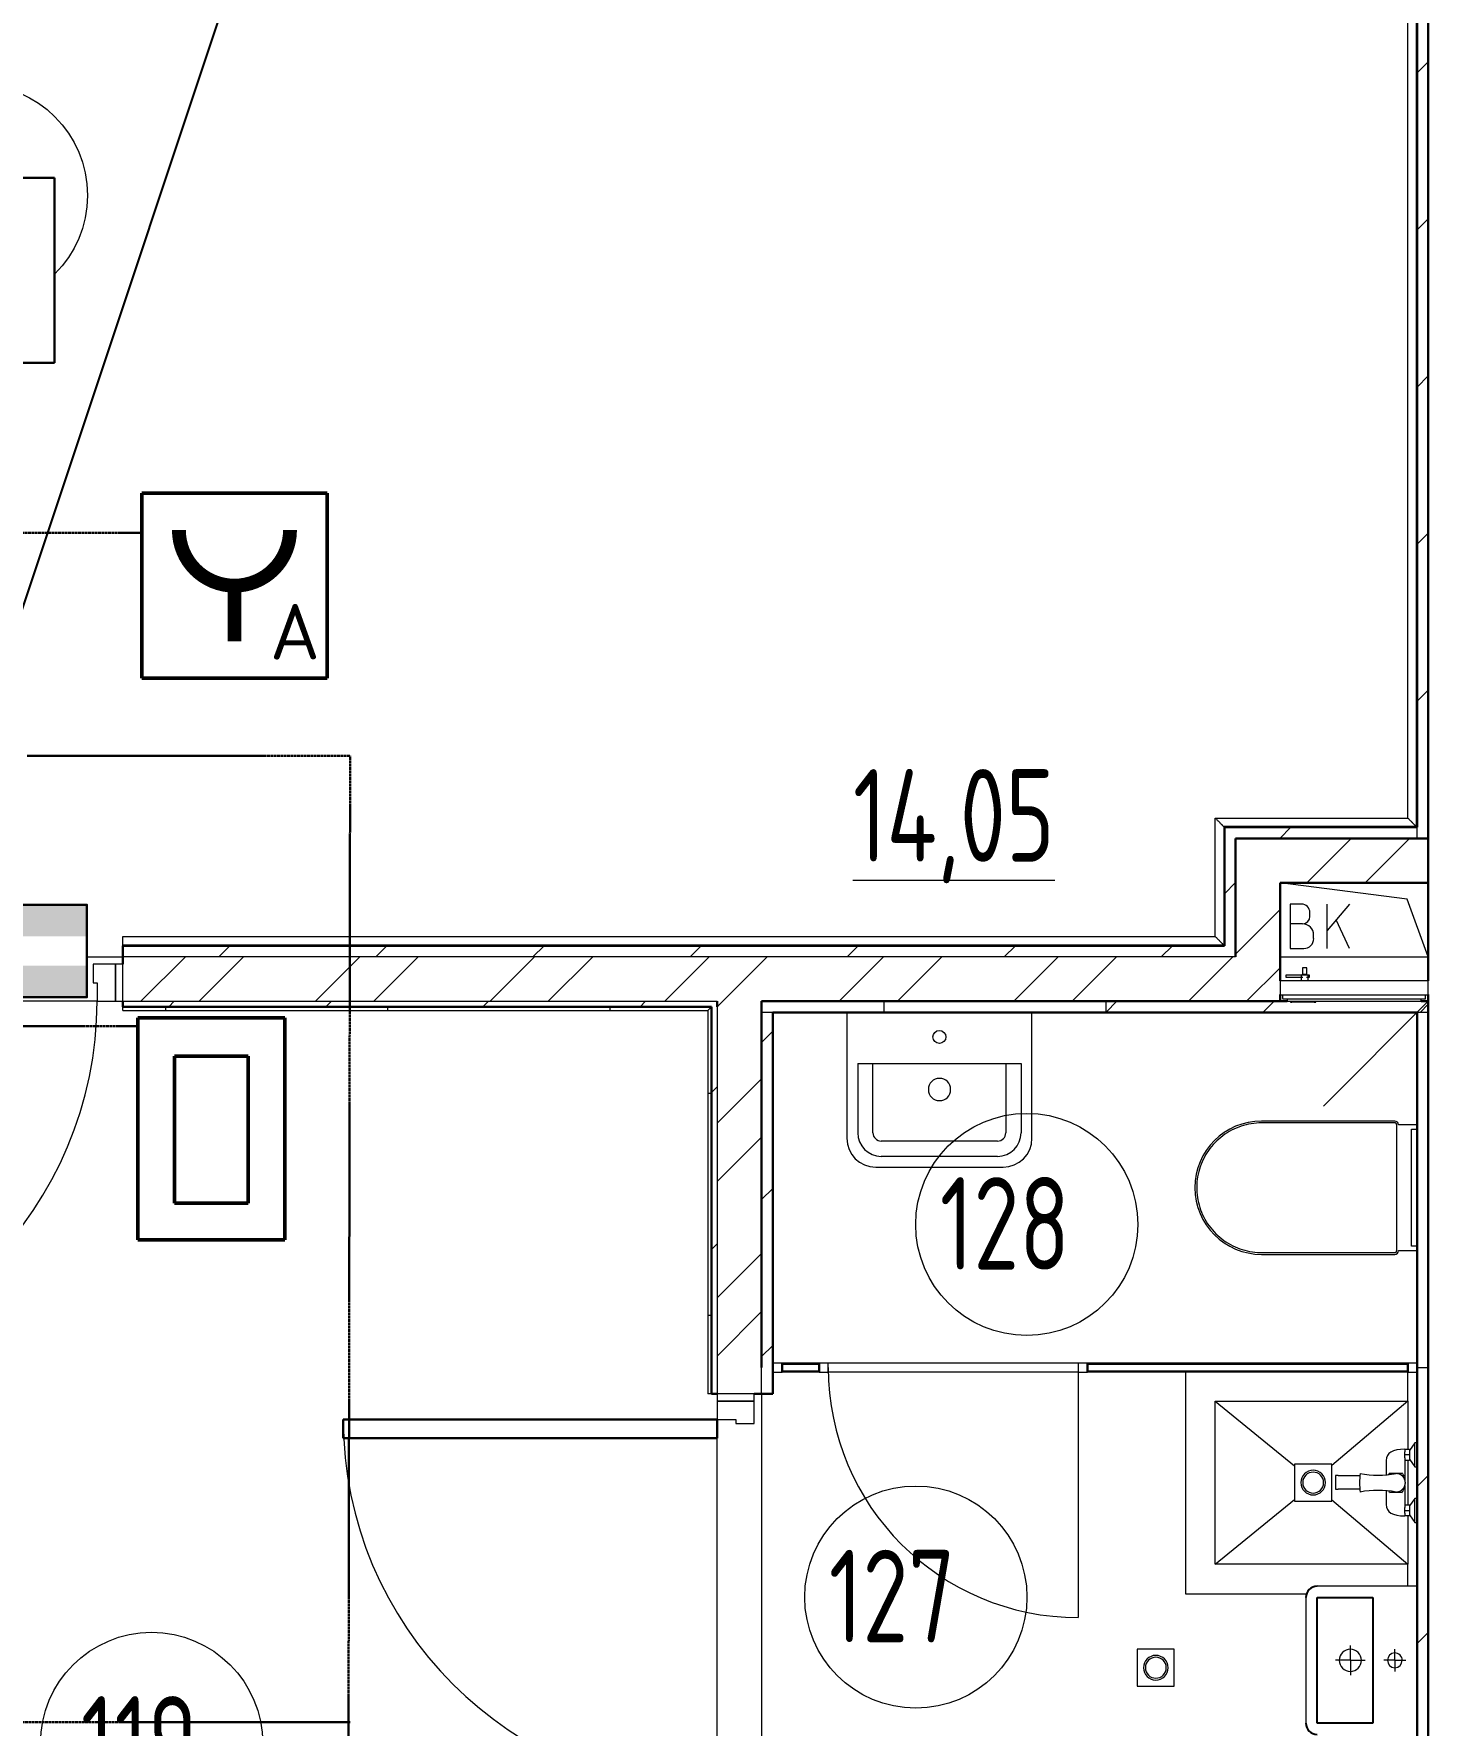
# Model space of a CAD drawing. Header units: millimetres. Extents: x -325553 to 627452, y -28539 to 738858.
# Drawn here: x -7276 to -3510, y 159789 to 164357 of the extents above; entities that cross this region are included whole.
import ezdxf
from ezdxf.enums import TextEntityAlignment as Align

# ---------------------------------------------------------------- set-up
doc = ezdxf.new("R2010")
doc.units = ezdxf.units.MM
doc.set_wipeout_variables(frame=1)
doc.linetypes.add('штриховаяX2', pattern=[1.5, 1, -0.5])
doc.layers.add('000_доп.МДУ', color=7, linetype='Continuous')
doc.layers.add('Узлы', color=7, linetype='Continuous')
for name, color, linetype, lineweight in [('RC-Извещатели_охранные', 5, 'Continuous', 30), ('RC-Линии_связи-Адресные', 5, 'Continuous', 30), ('RC-Прочее_оборудование', 5, 'Continuous', 30), ('Витраж', 7, 'Continuous', 9), ('Двери', 252, 'Continuous', 9), ('Марки помещений', 252, 'Continuous', 20), ('Обобщенные модели', 252, 'Continuous', 18), ('Оборудование', 8, 'Continuous', 18), ('Ограждение', 252, 'Continuous', 9), ('Сантехника', 252, 'Continuous', 9), ('СКУД', 1, 'Continuous', 30), ('Стены внутренние', 7, 'Continuous', 18), ('Стены наружные', 7, 'Continuous', 18), ('Стены разрез', 7, 'Continuous', 30), ('Стены штриховка', 7, 'Continuous', 9)]:
    doc.layers.add(name, color=color, linetype=linetype, lineweight=lineweight)
doc.styles.add('GOST Common_3', font='', dxfattribs={"height": 3.5})
doc.styles.add('ISOCPEUR', font='isocpeur.ttf', dxfattribs={"width": 0.9, "height": 350})
doc.styles.add('RubezhCAD', font='', dxfattribs={"oblique": 10})
doc.styles.get("Standard").update_dxf_attribs({"font": ''})
doc.styles.get('GOST Common_3').set_extended_font_data('GOST 2.304 type A')
doc.styles.get('RubezhCAD').set_extended_font_data('GOST type A')
doc.styles.get('Standard').set_extended_font_data('GOST type B')
pattern_1 = [(0, (-32119.8, 96), (0, 600), []), (90, (-32119.8, 96), (-600, 4e-14), [])]
pattern_2 = [(0, (-32119.82, 96), (190.5, 190.5), [95.25, -285.75]), (90, (-32072.2, 48.37), (-190.5, 190.5), [95.25, -285.75])]

# ---------------------------------------------------------------- blocks, each defined once
blk = doc.blocks.new('1 этаж')
at = {"layer": 'Ограждение', "true_color": 0x636466}
h = blk.add_hatch(dxfattribs=at)
h.set_pattern_fill('FP_34', color=251, style=0, pattern_type=2)
h.set_pattern_definition(pattern_2)
h.paths.add_polyline_path([(-4280.8, -8043.7), (-4280.8, -5373.7), (-4282.8, -5375.7), (-4282.8, -8041.7)])
h = blk.add_hatch(dxfattribs=at)
h.set_pattern_fill('FP_34', color=251, style=0, pattern_type=2)
h.set_pattern_definition(pattern_2)
h.paths.add_polyline_path([(-4800.8, -8363.7), (-4800.8, -8043.7), (-4802.8, -8041.7), (-4802.8, -8361.7)])
h = blk.add_hatch(dxfattribs=at)
h.set_pattern_fill('FP_25', color=251, style=0, pattern_type=2)
h.set_pattern_definition(pattern_1)
h.paths.add_polyline_path([(-6195.8, -8538.7), (-6185.8, -8528.7), (-7775.8, -8528.7), (-7775.8, -8538.7), (-6493.2, -8538.7)])
h = blk.add_hatch(dxfattribs=at)
h.set_pattern_fill('FP_25', color=251, style=0, pattern_type=2)
h.set_pattern_definition(pattern_1)
h.paths.add_polyline_path([(-6185.8, -9573.7), (-6185.8, -8528.7), (-6195.8, -8538.7), (-6195.8, -9573.7)])
at = {"color": 251, "lineweight": 18, "true_color": 0x636466}
for p, q in [((-4307.4, -8238.2), (-4650.8, -8193.7)), ((-4593.3, -8251), (-4623.3, -8251)), ((-4623.3, -8251), (-4623.3, -8371)), ((-4463.3, -8251), (-4523.3, -8322.5)), ((-4523.3, -8371), (-4523.3, -8251)), ((-4250.8, -8393.7), (-4307.4, -8238.2)), ((-4590, -8304.4), (-4623.3, -8304.4)), ((-4570, -8284.4), (-4570, -8274.4)), ((-4463.3, -8371), (-4499.3, -8293.9)), ((-4560, -8344.4), (-4560, -8334.4)), ((-4623.3, -8371), (-4586.6, -8371))]:
    blk.add_line(p, q, dxfattribs=at)
for centre, radius, start, end in [((-4593.3, -8274.4), 23.3, 0, 90), ((-4590, -8284.4), 20, 270, 0), ((-4590, -8334.4), 30, 0, 90), ((-4586.6, -8344.4), 26.7, 270, 0)]:
    blk.add_arc(centre, radius, start, end, dxfattribs=at)
at = {"layer": 'Витраж', "color": 251, "lineweight": 18, "true_color": 0x636466}
for p, q in [((-5995.8, -9490.7), (-6020.8, -9490.7)), ((-6020.8, -9490.7), (-6020.8, -9515.7)), ((-5995.8, -9515.7), (-5995.8, -9490.7)), ((-6020.8, -9515.7), (-5995.8, -9515.7))]:
    blk.add_line(p, q, dxfattribs=at)
at = {"layer": 'Витраж', "color": 251, "true_color": 0x636466}
for p, q in [((-5895.8, -9490.7), (-5995.8, -9490.7)), ((-5195.8, -9490.7), (-5870.8, -9490.7)), ((-4305.8, -9490.7), (-5170.8, -9490.7)), ((-5895.8, -9515.7), (-5995.8, -9515.7)), ((-5195.8, -9515.7), (-5870.8, -9515.7)), ((-4905.8, -9515.7), (-5170.8, -9515.7))]:
    blk.add_line(p, q, dxfattribs=at)
at = {"layer": 'Витраж', "color": 251, "lineweight": 18, "true_color": 0x636466, "extrusion": (0, 0, -1)}
for p, q in [((-5870.8, -9490.7), (-5895.8, -9490.7)), ((-5895.8, -9490.7), (-5895.8, -9515.7)), ((-5870.8, -9515.7), (-5870.8, -9490.7)), ((-5170.8, -9490.7), (-5195.8, -9490.7)), ((-5195.8, -9490.7), (-5195.8, -9515.7)), ((-5170.8, -9515.7), (-5170.8, -9490.7)), ((-4280.8, -9490.7), (-4305.8, -9490.7)), ((-4305.8, -9490.7), (-4305.8, -9515.7)), ((-4280.8, -9515.7), (-4280.8, -9490.7)), ((-5895.8, -9515.7), (-5870.8, -9515.7)), ((-5195.8, -9515.7), (-5170.8, -9515.7)), ((-4305.8, -9515.7), (-4280.8, -9515.7))]:
    blk.add_line(p, q, dxfattribs=at)
at = {"layer": 'Двери', "color": 251, "true_color": 0x636466}
for p, q in [((-7795.8, -8413.7), (-7855.8, -8413.7)), ((-7855.8, -8413.7), (-7855.8, -8463.7)), ((-7795.8, -8513.7), (-7795.8, -8413.7)), ((-7795.8, -8413.7), (-7795.8, -8513.7)), ((-7775.8, -8413.7), (-7795.8, -8413.7)), ((-7775.8, -8513.7), (-7775.8, -8413.7)), ((-7855.8, -8463.7), (-7845.8, -8463.7)), ((-7845.8, -8463.7), (-7845.8, -8513.7)), ((-7845.8, -8513.7), (-7795.8, -8513.7)), ((-7795.8, -8513.7), (-7775.8, -8513.7)), ((-5195.8, -9515.7), (-5195.8, -10178.2)), ((-6070.8, -9573.7), (-6170.8, -9573.7)), ((-6170.8, -9573.7), (-6170.8, -9593.7)), ((-6070.8, -9593.7), (-6070.8, -9573.7)), ((-6070.8, -9593.7), (-6170.8, -9593.7)), ((-6170.8, -9593.7), (-6170.8, -9643.7)), ((-6170.8, -9593.7), (-6070.8, -9593.7)), ((-6070.8, -9653.7), (-6070.8, -9593.7)), ((-6170.8, -9643.7), (-6120.8, -9643.7)), ((-6120.8, -9643.7), (-6120.8, -9653.7)), ((-6120.8, -9653.7), (-6070.8, -9653.7))]:
    blk.add_line(p, q, dxfattribs=at)
at = {"layer": 'Двери', "color": 251, "lineweight": 30, "true_color": 0x636466}
for p, q in [((-6170.8, -9643.7), (-7180.8, -9643.7)), ((-7180.8, -9643.7), (-7180.8, -9693.7)), ((-6170.8, -9693.7), (-6170.8, -9643.7)), ((-7180.8, -9693.7), (-6170.8, -9693.7))]:
    blk.add_line(p, q, dxfattribs=at)
at = {"layer": 'Двери', "color": 251, "true_color": 0x636466}
for centre, radius, start, end in [((-8855.8, -8513.7), 1010, 270, 0), ((-5195.8, -9503.2), 675, 180, 270), ((-6170.8, -9643.7), 1010, 180, 270)]:
    blk.add_arc(centre, radius, start, end, dxfattribs=at)
at = {"layer": 'Марки помещений', "color": 251, "true_color": 0x636466}
for centre in [(-8171.5, -6336.8), (-5334.8, -9116.4), (-5634.4, -10122.9), (-7698.3, -10518.1)]:
    blk.add_circle(centre, 300, dxfattribs=at)
at = {"layer": 'Обобщенные модели', "color": 251, "true_color": 0x636466}
for p, q in [((-5820.8, -8543.7), (-5820.8, -8883.7)), ((-5320.8, -8883.7), (-5320.8, -8543.7)), ((-5791.4, -8681.7), (-5791.4, -8868.9)), ((-5791.4, -8681.7), (-5350.2, -8681.7)), ((-5750.1, -8868.9), (-5750.1, -8681.7)), ((-5391.5, -8681.7), (-5391.5, -8868.9)), ((-5350.2, -8681.7), (-5350.2, -8868.9)), ((-5413.8, -8891.2), (-5727.8, -8891.2)), ((-5413.8, -8932.5), (-5727.8, -8932.5)), ((-5742.8, -8961.7), (-5570.7, -8961.7)), ((-5570.7, -8961.7), (-5398.8, -8961.7)), ((-4305.8, -9513.7), (-4905.8, -9513.7)), ((-4905.8, -9513.7), (-4905.8, -10113.7)), ((-4305.8, -9593.7), (-4305.8, -9515.7)), ((-4825.8, -10033.7), (-4825.8, -9593.7)), ((-4825.8, -9593.7), (-4305.8, -9593.7)), ((-4825.8, -9593.7), (-4611.3, -9768.4)), ((-4305.8, -9593.7), (-4511.3, -9767.6)), ((-4305.8, -9593.7), (-4305.8, -9723.8)), ((-4305.8, -9753.8), (-4305.8, -9873.8)), ((-4825.8, -10033.7), (-4611.3, -9859.1)), ((-4511.3, -9859.9), (-4305.8, -10033.7)), ((-4305.8, -9903.8), (-4305.8, -10033.7)), ((-4305.8, -10033.7), (-4825.8, -10033.7)), ((-4305.8, -10093.7), (-4305.8, -10033.7)), ((-4905.8, -10113.7), (-4578.9, -10113.7))]:
    blk.add_line(p, q, dxfattribs=at)
blk.add_circle((-5570.8, -8610), 17.5, dxfattribs=at)
for centre, radius, start, end in [((-5570.4, -8751.9), 30, 0, 180), ((-5570.4, -8751.9), 30, 180, 0), ((-5742.8, -8883.7), 78, 180, 270), ((-5727.8, -8868.9), 63.6, 180, 270), ((-5727.8, -8868.9), 22.3, 180, 270), ((-5413.8, -8868.9), 63.6, 270, 0), ((-5413.8, -8868.9), 22.3, 270, 0), ((-5398.8, -8883.7), 78, 270, 0)]:
    blk.add_arc(centre, radius, start, end, dxfattribs=at)
at = {"layer": 'Обобщенные модели', "color": 251, "lineweight": 9, "true_color": 0x636466}
for centre, radius, start, end in [((-4250.1, -9814.2), 186, 172.307, 187.693), ((-4385.9, -9517), 276.6, 259.8828, 280.1172), ((-4337.3, -9814.2), 24.9, 270, 90), ((-4385.9, -10111.4), 276.6, 79.8828, 100.1172)]:
    blk.add_arc(centre, radius, start, end, dxfattribs=at)
for points in [[(-4331.4, -9790), (-4333.3, -9789.5), (-4335.3, -9789.3), (-4337.3, -9789.3)], [(-4337.3, -9839.1), (-4335.3, -9839.1), (-4333.3, -9838.8), (-4331.4, -9838.4)]]:
    blk.add_open_spline(points, degree=3, dxfattribs=at)
for points, knots in [([(-4326.1, -9791.9), (-4326.5, -9791.7), (-4327.4, -9791.3), (-4328.5, -9790.9), (-4329.1, -9790.7), (-4329.3, -9790.6)], [0.71428571, 0.71428571, 0.71428571, 0.71428571, 0.75, 0.78571429, 0.80227909, 0.80227909, 0.80227909, 0.80227909]), ([(-4321.5, -9794.9), (-4321.9, -9794.6), (-4322.5, -9794.1), (-4323.2, -9793.6), (-4323.5, -9793.4)], [0.57142857, 0.57142857, 0.57142857, 0.57142857, 0.60714286, 0.63719083, 0.63719083, 0.63719083, 0.63719083]), ([(-4316.4, -9800.6), (-4316.6, -9800.3), (-4316.9, -9799.8), (-4317.4, -9799.2), (-4317.8, -9798.7), (-4318.2, -9798.2), (-4318.6, -9797.7), (-4318.8, -9797.5), (-4318.9, -9797.4)], [0.365798, 0.365798, 0.365798, 0.365798, 0.3928571, 0.4107143, 0.4285714, 0.4464286, 0.4642857, 0.4733784, 0.4733784, 0.4733784, 0.4733784]), ([(-4313.6, -9806.4), (-4313.7, -9806.1), (-4313.9, -9805.5), (-4314.3, -9804.6), (-4314.6, -9803.8), (-4314.8, -9803.4), (-4314.9, -9803.2)], [0.1967317, 0.1967317, 0.1967317, 0.1967317, 0.21428571, 0.25, 0.26785714, 0.28571429, 0.28571429, 0.28571429, 0.28571429]), ([(-4312.4, -9814.2), (-4312.4, -9813.2), (-4312.5, -9811.7), (-4312.7, -9809.8), (-4312.9, -9808.9), (-4313, -9808.4)], [0, 0, 0, 0, 0.0714286, 0.1071429, 0.1428571, 0.1428571, 0.1428571, 0.1428571]), ([(-4313, -9820), (-4312.9, -9819.5), (-4312.7, -9818.6), (-4312.5, -9816.7), (-4312.4, -9815.2), (-4312.4, -9814.2)], [0.8571429, 0.8571429, 0.8571429, 0.8571429, 0.8928571, 0.9285714, 1, 1, 1, 1]), ([(-4329.3, -9837.8), (-4329.1, -9837.7), (-4328.5, -9837.5), (-4327.4, -9837.1), (-4326.5, -9836.7), (-4326.1, -9836.5)], [0.19772091, 0.19772091, 0.19772091, 0.19772091, 0.21428571, 0.25, 0.28571429, 0.28571429, 0.28571429, 0.28571429]), ([(-4323.5, -9835), (-4323.2, -9834.8), (-4322.5, -9834.3), (-4321.9, -9833.8), (-4321.5, -9833.5)], [0.36280917, 0.36280917, 0.36280917, 0.36280917, 0.39285714, 0.42857143, 0.42857143, 0.42857143, 0.42857143]), ([(-4318.9, -9831), (-4318.8, -9830.9), (-4318.4, -9830.5), (-4317.9, -9829.9), (-4317.4, -9829.2), (-4316.9, -9828.6), (-4316.6, -9828.1), (-4316.4, -9827.8)], [0.5266216, 0.5266216, 0.5266216, 0.5266216, 0.5357143, 0.5714286, 0.5892857, 0.6071429, 0.634202, 0.634202, 0.634202, 0.634202]), ([(-4314.9, -9825.2), (-4314.8, -9825), (-4314.6, -9824.6), (-4314.3, -9823.7), (-4313.9, -9822.9), (-4313.7, -9822.2), (-4313.6, -9822)], [0.71428571, 0.71428571, 0.71428571, 0.71428571, 0.73214286, 0.75, 0.78571429, 0.8032683, 0.8032683, 0.8032683, 0.8032683])]:
    blk.add_open_spline(points, degree=3, knots=knots, dxfattribs=at)
at = {"layer": 'Оборудование', "color": 251, "true_color": 0x636466}
for p, q in [((-4635, -8443.4), (-4635, -8448.4)), ((-4589.1, -8443.4), (-4635, -8443.4)), ((-4635, -8448.4), (-4589.1, -8448.4)), ((-4594, -8442.8), (-4594, -8458.7)), ((-4574.7, -8442.8), (-4594, -8442.8)), ((-4590.4, -8440.9), (-4592.4, -8442.8)), ((-4590.4, -8423.4), (-4590.4, -8440.9)), ((-4578.2, -8423.4), (-4590.4, -8423.4)), ((-4578.2, -8440.9), (-4590.4, -8440.9)), ((-4571.2, -8443.4), (-4579.5, -8443.4)), ((-4579.5, -8448.4), (-4571.2, -8448.4)), ((-4578.2, -8440.9), (-4578.2, -8423.4)), ((-4576.2, -8442.8), (-4578.2, -8440.9)), ((-4574.7, -8458.7), (-4574.7, -8442.8)), ((-4571.2, -8448.4), (-4571.2, -8443.4)), ((-4650.8, -8458.7), (-4650.8, -8495.1)), ((-4250.8, -8458.7), (-4650.8, -8458.7)), ((-4649.9, -8496), (-4251.7, -8496)), ((-4643.8, -8496), (-4643.8, -8505.8)), ((-4257.8, -8505.8), (-4257.8, -8496)), ((-4250.8, -8495.1), (-4250.8, -8458.7)), ((-4642.8, -8506.7), (-4258.8, -8506.7)), ((-4631.8, -8508.3), (-4631.8, -8513.7)), ((-4631.8, -8513.7), (-4269.8, -8513.7)), ((-4622.8, -8513.7), (-4622.8, -8515.7)), ((-4622.8, -8515.7), (-4618.8, -8515.7)), ((-4558.3, -8515.7), (-4618.8, -8515.7)), ((-4558.3, -8515.7), (-4554.3, -8515.7)), ((-4554.3, -8515.7), (-4554.3, -8513.7)), ((-4250.8, -8513.7), (-4533.6, -8796.6)), ((-4269.8, -8513.7), (-4269.8, -8508.3))]:
    blk.add_line(p, q, dxfattribs=at)
for points, knots in [([(-4650.8, -8495.1), (-4650.8, -8495.2), (-4650.8, -8495.4), (-4650.7, -8495.6), (-4650.6, -8495.7), (-4650.4, -8495.8), (-4650.3, -8495.9), (-4650.1, -8496), (-4650, -8496), (-4649.9, -8496)], [0, 0, 0, 0, 0.166667, 0.333333, 0.458333, 0.583333, 0.708333, 0.833333, 1, 1, 1, 1]), ([(-4251.7, -8496), (-4251.6, -8496), (-4251.5, -8496), (-4251.3, -8496), (-4251.2, -8495.9), (-4251, -8495.7), (-4250.9, -8495.6), (-4250.8, -8495.4), (-4250.8, -8495.2), (-4250.8, -8495.1)], [-1, -1, -1, -1, -0.833333, -0.75, -0.583333, -0.458333, -0.333333, -0.166667, 0, 0, 0, 0]), ([(-4643.8, -8505.8), (-4643.8, -8505.9), (-4643.8, -8506), (-4643.7, -8506.2), (-4643.6, -8506.4), (-4643.4, -8506.5), (-4643.3, -8506.6), (-4643.2, -8506.7), (-4643.1, -8506.7), (-4642.9, -8506.7), (-4642.8, -8506.7)], [0, 0, 0, 0, 0.166667, 0.333333, 0.458333, 0.583333, 0.666667, 0.75, 0.833333, 1, 1, 1, 1]), ([(-4633.3, -8506.7), (-4633.2, -8506.7), (-4633, -8506.8), (-4632.7, -8506.8), (-4632.6, -8506.9), (-4632.4, -8507), (-4632.2, -8507.2), (-4632.1, -8507.3), (-4632, -8507.5), (-4631.9, -8507.7), (-4631.8, -8507.9), (-4631.8, -8508.1), (-4631.8, -8508.3)], [0, 0, 0, 0, 0.166667, 0.25, 0.333333, 0.416667, 0.5, 0.583333, 0.666667, 0.75, 0.833333, 1, 1, 1, 1]), ([(-4269.8, -8508.3), (-4269.8, -8508.1), (-4269.8, -8507.9), (-4269.7, -8507.7), (-4269.6, -8507.5), (-4269.5, -8507.3), (-4269.4, -8507.2), (-4269.2, -8507), (-4269, -8506.9), (-4268.9, -8506.8), (-4268.6, -8506.8), (-4268.4, -8506.7), (-4268.3, -8506.7)], [-1, -1, -1, -1, -0.833333, -0.75, -0.666667, -0.583333, -0.5, -0.416667, -0.333333, -0.25, -0.166667, 0, 0, 0, 0]), ([(-4258.8, -8506.7), (-4258.7, -8506.7), (-4258.5, -8506.7), (-4258.4, -8506.7), (-4258.3, -8506.6), (-4258.2, -8506.5), (-4258, -8506.4), (-4257.9, -8506.2), (-4257.8, -8506), (-4257.8, -8505.9), (-4257.8, -8505.8)], [-1, -1, -1, -1, -0.833333, -0.75, -0.666667, -0.583333, -0.458333, -0.333333, -0.166667, 0, 0, 0, 0])]:
    blk.add_open_spline(points, degree=3, knots=knots, dxfattribs=at)
at = {"layer": 'Ограждение', "color": 251, "true_color": 0x636466}
for p, q in [((-4282.8, -5375.7), (-4282.8, -8041.7)), ((-4305.8, -8018.7), (-4305.8, -5398.7)), ((-4825.8, -8018.7), (-4305.8, -8018.7)), ((-4825.8, -8338.7), (-4825.8, -8018.7)), ((-4282.8, -8041.7), (-4802.8, -8041.7)), ((-4802.8, -8041.7), (-4802.8, -8361.7)), ((-7775.8, -8361.7), (-7775.8, -8338.7)), ((-7775.8, -8338.7), (-4825.8, -8338.7)), ((-7775.8, -8363.7), (-7775.8, -8361.7)), ((-4802.8, -8361.7), (-7775.8, -8361.7)), ((-7775.8, -8538.7), (-7775.8, -8528.7)), ((-7775.8, -8538.7), (-6195.8, -8538.7)), ((-6195.8, -8538.7), (-6185.8, -8528.7)), ((-6195.8, -8538.7), (-6195.8, -9573.7)), ((-6185.8, -9573.7), (-6195.8, -9573.7))]:
    blk.add_line(p, q, dxfattribs=at)
for points in [[(-4825.8, -8018.7), (-4823.7, -8020.7), (-4820.8, -8023.7), (-4817, -8027.6), (-4814.7, -8029.8), (-4813, -8031.5), (-4811.4, -8033.2), (-4809.9, -8034.7), (-4808.5, -8036), (-4807.2, -8037.3), (-4805.8, -8038.7), (-4804.5, -8040), (-4803.2, -8041.3), (-4802.8, -8041.7), (-4802.8, -8041.7)], [(-4305.8, -8018.7), (-4303.8, -8020.8), (-4300.8, -8023.7), (-4297, -8027.6), (-4294.7, -8029.8), (-4293, -8031.5), (-4291.4, -8033.2), (-4289.9, -8034.7), (-4288.5, -8036), (-4287.2, -8037.3), (-4285.8, -8038.7), (-4284.5, -8040), (-4283.2, -8041.3), (-4282.8, -8041.7), (-4282.8, -8041.7)], [(-4825.8, -8338.7), (-4823.8, -8340.8), (-4820.8, -8343.7), (-4817, -8347.6), (-4814.7, -8349.8), (-4813, -8351.5), (-4811.4, -8353.2), (-4809.9, -8354.7), (-4808.5, -8356), (-4807.2, -8357.3), (-4805.8, -8358.7), (-4804.5, -8360), (-4803.2, -8361.3), (-4802.8, -8361.7), (-4802.8, -8361.7)]]:
    blk.add_open_spline(points, degree=3, knots=[0, 0, 0, 0, 0.166667, 0.25, 0.333333, 0.375, 0.416667, 0.5, 0.541667, 0.583333, 0.666667, 0.75, 0.833333, 1, 1, 1, 1], dxfattribs=at)
at = {"layer": 'Сантехника', "color": 251, "true_color": 0x636466}
for p, q in [((-4340.8, -8837.2), (-4700.8, -8837.2)), ((-4340.8, -8842.2), (-4700.8, -8842.2)), ((-4335.8, -9187.2), (-4335.8, -8847.2)), ((-4280.8, -8847.2), (-4330.8, -8847.2)), ((-4295.8, -9175.4), (-4295.8, -8859)), ((-4295.8, -8859), (-4280.8, -8859)), ((-4280.8, -9175.4), (-4295.8, -9175.4)), ((-4700.8, -9192.2), (-4340.8, -9192.2)), ((-4700.8, -9197.2), (-4340.8, -9197.2)), ((-4330.8, -9187.2), (-4280.8, -9187.2)), ((-4313.8, -9723.5), (-4313.8, -9730.9)), ((-4313.8, -9723.8), (-4300.8, -9723.8)), ((-4287.2, -9706.2), (-4300.8, -9726.7)), ((-4300.8, -9723.8), (-4300.8, -9738.8)), ((-4280.8, -9706.2), (-4287.2, -9706.2)), ((-4287.2, -9771.2), (-4287.2, -9706.2)), ((-4511.3, -9763.7), (-4611.3, -9763.7)), ((-4611.3, -9763.7), (-4611.3, -9863.7)), ((-4511.3, -9863.7), (-4511.3, -9763.7)), ((-4364, -9754.3), (-4364, -9791.7)), ((-4313.8, -9738.8), (-4313.8, -9730.9)), ((-4313.8, -9746.6), (-4313.8, -9738.8)), ((-4300.8, -9738.8), (-4313.8, -9738.8)), ((-4313.8, -9746.6), (-4313.8, -9794.5)), ((-4300.8, -9753.8), (-4313.8, -9753.8)), ((-4300.8, -9738.8), (-4300.8, -9753.8)), ((-4300.8, -9750.7), (-4287.2, -9771.2)), ((-4287.2, -9771.2), (-4280.8, -9771.2)), ((-4500.8, -9794.5), (-4500.8, -9831.7)), ((-4493.6, -9794.5), (-4500.8, -9794.5)), ((-4493.6, -9794.5), (-4434.8, -9794.5)), ((-4355.5, -9787.8), (-4321.4, -9787.8)), ((-4355.5, -9787.8), (-4341.7, -9789.7)), ((-4321.4, -9787.8), (-4334.1, -9789.7)), ((-4319.1, -9794.5), (-4313.8, -9794.5)), ((-4313.8, -9794.5), (-4313.8, -9806.3)), ((-4611.3, -9863.7), (-4511.3, -9863.7)), ((-4500.8, -9831.7), (-4493.6, -9831.7)), ((-4434.9, -9831.7), (-4493.6, -9831.7)), ((-4364, -9836.7), (-4364, -9872.8)), ((-4355.5, -9840.3), (-4344.7, -9838.4)), ((-4321.4, -9840.3), (-4355.5, -9840.3)), ((-4331.7, -9838.3), (-4321.4, -9840.3)), ((-4313.8, -9831.7), (-4318.1, -9831.7)), ((-4313.8, -9822.1), (-4313.8, -9831.7)), ((-4313.8, -9831.7), (-4313.8, -9880.9)), ((-4287.1, -9856.2), (-4300.8, -9876.7)), ((-4280.8, -9856.2), (-4287.1, -9856.2)), ((-4287.1, -9921.3), (-4287.1, -9856.2)), ((-4313.8, -9873.8), (-4300.8, -9873.8)), ((-4313.8, -9888.8), (-4313.8, -9880.9)), ((-4313.8, -9896.6), (-4313.8, -9888.8)), ((-4313.8, -9888.8), (-4300.8, -9888.8)), ((-4313.8, -9896.6), (-4313.8, -9903.6)), ((-4300.8, -9903.8), (-4313.8, -9903.8)), ((-4300.8, -9873.8), (-4300.8, -9888.8)), ((-4300.8, -9888.8), (-4300.8, -9903.8)), ((-4300.8, -9900.7), (-4287.1, -9921.3)), ((-4287.1, -9921.3), (-4280.8, -9921.3)), ((-4936.3, -10263.7), (-5036.3, -10263.7)), ((-5036.3, -10263.7), (-5036.3, -10363.7)), ((-4936.3, -10363.7), (-4936.3, -10263.7)), ((-5036.3, -10363.7), (-4936.3, -10363.7))]:
    blk.add_line(p, q, dxfattribs=at)
at = {"layer": 'Сантехника', "color": 251, "true_color": 0x636466, "flags": 128}
for points in [[(-4700.8, -8842.2), (-4707.8, -8842.4), (-4714.8, -8842.8), (-4721.8, -8843.5), (-4728.7, -8844.5), (-4735.6, -8845.7), (-4742.4, -8847.3), (-4749.2, -8849.1), (-4755.9, -8851.1), (-4762.4, -8853.5), (-4768.9, -8856), (-4775.3, -8858.9), (-4781.6, -8862), (-4787.8, -8865.4), (-4793.8, -8869), (-4799.6, -8872.8), (-4805.3, -8876.9), (-4810.8, -8881.2), (-4816.2, -8885.7), (-4821.4, -8890.4), (-4826.3, -8895.3), (-4831.1, -8900.4), (-4835.7, -8905.7), (-4840, -8911.2), (-4844.2, -8916.9), (-4848.1, -8922.7), (-4851.7, -8928.6), (-4855.1, -8934.8), (-4858.3, -8941), (-4861.2, -8947.4), (-4863.9, -8953.8), (-4866.3, -8960.4), (-4868.5, -8967.1), (-4870.3, -8973.8), (-4871.9, -8980.6), (-4873.3, -8987.5), (-4874.3, -8994.4), (-4875.1, -9001.4), (-4875.6, -9008.3), (-4875.8, -9015.3), (-4875.7, -9022.3), (-4875.4, -9029.3), (-4874.8, -9036.3), (-4873.9, -9043.2), (-4872.7, -9050.1), (-4871.2, -9057), (-4869.5, -9063.8), (-4867.5, -9070.5), (-4865.2, -9077.1), (-4862.7, -9083.6), (-4859.9, -9090.1), (-4856.9, -9096.4), (-4853.6, -9102.5), (-4850.1, -9108.6), (-4846.3, -9114.5), (-4842.3, -9120.2), (-4838.1, -9125.8), (-4833.6, -9131.2), (-4828.9, -9136.4), (-4824.1, -9141.4), (-4819, -9146.3), (-4813.8, -9150.9), (-4808.3, -9155.3), (-4802.7, -9159.5), (-4796.9, -9163.5), (-4791, -9167.2), (-4784.9, -9170.7), (-4778.7, -9173.9), (-4772.4, -9176.9), (-4766, -9179.6), (-4759.4, -9182.1), (-4752.8, -9184.3), (-4746.1, -9186.3), (-4739.3, -9188), (-4732.4, -9189.4), (-4725.5, -9190.5), (-4718.5, -9191.3), (-4711.6, -9191.9), (-4704.6, -9192.2), (-4700.8, -9192.2)], [(-4335.8, -8847.2), (-4335.8, -8847), (-4335.8, -8846.8), (-4335.8, -8846.6), (-4335.9, -8846.4), (-4335.9, -8846.2), (-4335.9, -8846), (-4336, -8845.9), (-4336.1, -8845.7), (-4336.1, -8845.5), (-4336.2, -8845.3), (-4336.3, -8845.1), (-4336.4, -8844.9), (-4336.5, -8844.8), (-4336.6, -8844.6), (-4336.7, -8844.4), (-4336.8, -8844.2), (-4336.9, -8844.1), (-4337, -8843.9), (-4337.2, -8843.8), (-4337.3, -8843.6), (-4337.5, -8843.5), (-4337.6, -8843.4), (-4337.8, -8843.3), (-4337.9, -8843.1), (-4338.1, -8843), (-4338.3, -8842.9), (-4338.4, -8842.8), (-4338.6, -8842.7), (-4338.8, -8842.7), (-4339, -8842.6), (-4339.2, -8842.5), (-4339.4, -8842.4), (-4339.6, -8842.4), (-4339.8, -8842.3), (-4340, -8842.3), (-4340.1, -8842.3), (-4340.3, -8842.3), (-4340.5, -8842.2), (-4340.7, -8842.2), (-4340.8, -8842.2)], [(-4340.8, -9192.2), (-4340.6, -9192.2), (-4340.4, -9192.2), (-4340.2, -9192.2), (-4340, -9192.2), (-4339.8, -9192.1), (-4339.6, -9192.1), (-4339.4, -9192), (-4339.2, -9192), (-4339, -9191.9), (-4338.9, -9191.8), (-4338.7, -9191.8), (-4338.5, -9191.7), (-4338.3, -9191.6), (-4338.1, -9191.5), (-4338, -9191.4), (-4337.8, -9191.2), (-4337.7, -9191.1), (-4337.5, -9191), (-4337.4, -9190.9), (-4337.2, -9190.7), (-4337.1, -9190.6), (-4336.9, -9190.4), (-4336.8, -9190.3), (-4336.7, -9190.1), (-4336.6, -9189.9), (-4336.5, -9189.8), (-4336.4, -9189.6), (-4336.3, -9189.4), (-4336.2, -9189.2), (-4336.1, -9189), (-4336.1, -9188.9), (-4336, -9188.7), (-4336, -9188.5), (-4335.9, -9188.3), (-4335.9, -9188.1), (-4335.8, -9187.9), (-4335.8, -9187.7), (-4335.8, -9187.5), (-4335.8, -9187.3), (-4335.8, -9187.2)]]:
    blk.add_lwpolyline(points, dxfattribs=at)
at = {"layer": 'Сантехника', "color": 251, "true_color": 0x636466}
for centre, radius, start, end in [((-4700.8, -9017.2), 180, 90, 270), ((-4700.8, -9017.2), 175, 90, 90.9078), ((-4700.8, -9017.2), 175, 90, 90.9078), ((-4340.8, -8847.2), 10, 0, 90), ((-4340.8, -8847.2), 5, 60, 90), ((-4340.8, -8847.2), 5, 60, 90), ((-4340.8, -8847.2), 5, 60, 75), ((-4340.8, -8847.2), 5, 0, 30), ((-4340.8, -8847.2), 5, 0, 30), ((-4340.8, -8847.2), 5, 0, 30), ((-4700.8, -9017.2), 175, 269.0922, 270), ((-4700.8, -9017.2), 175, 269.0922, 270), ((-4340.8, -9187.2), 10, 270, 0), ((-4340.8, -9187.2), 5, 270, 300), ((-4340.8, -9187.2), 5, 270, 300), ((-4340.8, -9187.2), 5, 285, 300), ((-4340.8, -9187.2), 5, 330, 0), ((-4340.8, -9187.2), 5, 330, 0), ((-4340.8, -9187.2), 5, 330, 0), ((-4561.3, -9813.7), 33.3, 0, 180), ((-4561.3, -9813.7), 33.3, 180, 0), ((-4561.3, -9813.7), 28.3, 0, 180), ((-4561.3, -9813.7), 28.3, 180, 0), ((-4986.3, -10313.7), 33.3, 0, 180), ((-4986.3, -10313.7), 33.3, 180, 0), ((-4986.3, -10313.7), 28.3, 0, 180), ((-4986.3, -10313.7), 28.3, 180, 0)]:
    blk.add_arc(centre, radius, start, end, dxfattribs=at)
for points in [[(-4313.8, -9723.5), (-4347.3, -9723.5), (-4364, -9733.8), (-4364, -9754.3)], [(-4357.4, -9791.1), (-4356.8, -9790), (-4356.1, -9788.9), (-4355.5, -9787.8)], [(-4321.4, -9787.8), (-4320.7, -9788.9), (-4319.5, -9791.1), (-4318.4, -9793.4), (-4317.9, -9794.5)], [(-4319.1, -9794.5), (-4317.9, -9796.7), (-4316.9, -9798.9), (-4316.1, -9801.2)], [(-4355.5, -9840.3), (-4356, -9839.3), (-4356.6, -9838.4), (-4357.1, -9837.4)], [(-4317.1, -9831.7), (-4317.7, -9833.2), (-4319, -9836.2), (-4320.6, -9839), (-4321.4, -9840.3)], [(-4316.5, -9828), (-4317, -9829.2), (-4317.5, -9830.5), (-4318.1, -9831.7)], [(-4364, -9872.8), (-4364, -9893.3), (-4347.3, -9903.6), (-4313.8, -9903.6)]]:
    blk.add_open_spline(points, degree=3, dxfattribs=at)
at = {"layer": 'Стены внутренние', "color": 251, "lineweight": 30, "true_color": 0x636466}
for p, q in [((-4250.8, -8193.7), (-4250.8, -8458.7)), ((-4250.8, -8495.4), (-4250.8, -8513.7))]:
    blk.add_line(p, q, dxfattribs=at)
at = {"layer": 'Стены наружные', "color": 251, "lineweight": 30, "true_color": 0x636466}
for p, q in [((-4250.8, -8193.7), (-4250.8, -5343.7)), ((-4280.8, -5373.7), (-4280.8, -8043.7)), ((-4800.8, -8043.7), (-4800.8, -8363.7)), ((-4280.8, -8043.7), (-4800.8, -8043.7)), ((-4770.8, -8073.7), (-4770.8, -8393.7)), ((-4250.8, -8073.7), (-4770.8, -8073.7)), ((-4650.8, -8458.7), (-4650.8, -8193.7)), ((-4650.8, -8193.7), (-4250.8, -8193.7)), ((-4800.8, -8363.7), (-7775.8, -8363.7)), ((-7775.8, -8363.7), (-7775.8, -8413.7)), ((-4650.8, -8513.7), (-4650.8, -8495.4)), ((-7775.8, -8513.7), (-7775.8, -8528.7)), ((-7775.8, -8528.7), (-6185.8, -8528.7)), ((-6185.8, -8528.7), (-6185.8, -9573.7)), ((-6170.8, -8513.7), (-6170.8, -8528.7)), ((-6050.8, -9503.2), (-6050.8, -8513.7)), ((-4631.8, -8513.7), (-6050.8, -8513.7)), ((-4250.8, -8513.7), (-4269.8, -8513.7)), ((-4250.8, -11738.7), (-4250.8, -8513.7)), ((-6020.8, -8543.7), (-4280.8, -8543.7)), ((-6020.8, -9573.7), (-6020.8, -8543.7)), ((-4280.8, -8543.7), (-4280.8, -11588.7)), ((-6185.8, -9573.7), (-6170.8, -9573.7)), ((-6070.8, -9573.7), (-6020.8, -9573.7))]:
    blk.add_line(p, q, dxfattribs=at)
at = {"layer": 'Стены наружные', "color": 251, "linetype": 'Continuous', "lineweight": 9, "true_color": 0x636466}
for p, q in [((-4280.8, -6006.1), (-4250.8, -5976.1)), ((-4280.8, -6430.4), (-4250.8, -6400.4)), ((-4280.8, -6854.6), (-4250.8, -6824.6)), ((-4280.8, -7278.9), (-4250.8, -7248.9)), ((-4280.8, -7703.2), (-4250.8, -7673.2)), ((-4651.4, -8073.7), (-4621.4, -8043.7)), ((-4578.3, -8193.7), (-4458.3, -8073.7)), ((-4421.2, -8193.7), (-4301.2, -8073.7)), ((-4800.8, -8223.2), (-4770.8, -8193.2)), ((-4770.8, -8386.2), (-4650.8, -8266.2)), ((-7727.1, -8513.7), (-7607.1, -8393.7)), ((-7570, -8513.7), (-7450, -8393.7)), ((-7517, -8393.7), (-7487, -8363.7)), ((-7255.7, -8513.7), (-7135.7, -8393.7)), ((-7098.5, -8513.7), (-6978.5, -8393.7)), ((-7092.7, -8393.7), (-7062.7, -8363.7)), ((-6784.2, -8513.7), (-6664.2, -8393.7)), ((-6668.4, -8393.7), (-6638.4, -8363.7)), ((-6627, -8513.7), (-6507, -8393.7)), ((-6312.7, -8513.7), (-6192.7, -8393.7)), ((-6244.2, -8393.7), (-6214.2, -8363.7)), ((-6155.6, -8513.7), (-6035.6, -8393.7)), ((-5841.3, -8513.7), (-5721.3, -8393.7)), ((-5819.9, -8393.7), (-5789.9, -8363.7)), ((-5684.1, -8513.7), (-5564.1, -8393.7)), ((-5395.6, -8393.7), (-5365.6, -8363.7)), ((-5369.8, -8513.7), (-5249.8, -8393.7)), ((-5212.6, -8513.7), (-5092.6, -8393.7)), ((-4971.4, -8393.7), (-4941.4, -8363.7)), ((-4898.3, -8513.7), (-4778.3, -8393.7)), ((-4741.2, -8513.7), (-4650.8, -8423.4)), ((-7652, -8528.7), (-7637, -8513.7)), ((-7227.7, -8528.7), (-7212.7, -8513.7)), ((-6803.4, -8528.7), (-6788.4, -8513.7)), ((-6379.2, -8528.7), (-6364.2, -8513.7)), ((-6170.8, -8529), (-6155.6, -8513.7)), ((-5719.8, -8543.7), (-5719.8, -8513.7)), ((-5120.8, -8543.2), (-5091.4, -8513.7)), ((-4697.1, -8543.7), (-4667.1, -8513.7)), ((-4272.8, -8543.7), (-4250.8, -8521.7)), ((-6050.8, -8624.6), (-6020.8, -8594.6)), ((-6170.8, -8843.3), (-6050.8, -8723.3)), ((-6185.8, -8759.6), (-6170.8, -8744.6)), ((-6170.8, -9000.4), (-6050.8, -8880.4)), ((-6050.8, -9048.9), (-6020.8, -9018.9)), ((-6185.8, -9183.9), (-6170.8, -9168.9)), ((-6170.8, -9314.7), (-6050.8, -9194.7)), ((-6170.8, -9471.9), (-6050.8, -9351.9)), ((-6050.8, -9473.2), (-6020.8, -9443.2)), ((-4280.8, -9824.5), (-4250.8, -9794.5)), ((-4280.8, -10248.7), (-4250.8, -10218.7))]:
    blk.add_line(p, q, dxfattribs=at)
at = {"layer": 'Стены наружные', "color": 251, "true_color": 0x636466}
for p, q in [((-8925.8, -8393.7), (-7775.8, -8393.7)), ((-4650.8, -8393.7), (-4250.8, -8393.7)), ((-7845.8, -8513.7), (-8805.8, -8513.7)), ((-6050.8, -9573.7), (-6050.8, -10723.7)), ((-6170.8, -10653.7), (-6170.8, -9693.7))]:
    blk.add_line(p, q, dxfattribs=at)
at = {"layer": 'Стены разрез', "color": 251, "true_color": 0x636466}
for p, q in [((-5895.8, -9493.2), (-5995.8, -9493.2)), ((-5995.8, -9493.2), (-5995.8, -9513.2)), ((-5895.8, -9513.2), (-5895.8, -9493.2)), ((-4305.8, -9493.2), (-5170.8, -9493.2)), ((-5170.8, -9493.2), (-5170.8, -9513.2)), ((-4305.8, -9513.2), (-4305.8, -9493.2)), ((-5995.8, -9513.2), (-5895.8, -9513.2)), ((-5170.8, -9513.2), (-4305.8, -9513.2))]:
    blk.add_line(p, q, dxfattribs=at)
at = {"layer": 'Стены штриховка', "color": 251, "true_color": 0x636466}
for p, q in [((-4280.8, -8073.7), (-4280.8, -8043.7)), ((-4770.8, -8393.7), (-7775.8, -8393.7)), ((-7775.8, -8513.7), (-6170.8, -8513.7)), ((-6170.8, -8528.7), (-6170.8, -9573.7)), ((-5120.8, -8543.7), (-5120.8, -8513.7)), ((-6020.8, -8543.7), (-6050.8, -8543.7)), ((-4250.8, -8543.7), (-4280.8, -8543.7)), ((-6050.8, -9573.7), (-6050.8, -9503.2)), ((-4280.8, -9503.2), (-4250.8, -9503.2))]:
    blk.add_line(p, q, dxfattribs=at)
at = {"layer": 'Узлы', "color": 251, "lineweight": 9, "true_color": 0x636466}
for p, q in [((-4280.8, -10093.7), (-4550.8, -10093.7)), ((-4580.8, -10123.7), (-4580.8, -10293.7)), ((-4460.8, -10293.7), (-4460.8, -10253.7)), ((-4340.8, -10293.7), (-4340.8, -10263.7)), ((-4580.8, -10293.7), (-4580.8, -10463.7)), ((-4460.8, -10293.7), (-4500.8, -10293.7)), ((-4460.8, -10293.7), (-4460.8, -10333.7)), ((-4460.8, -10293.7), (-4420.8, -10293.7)), ((-4340.8, -10293.7), (-4370.8, -10293.7)), ((-4340.8, -10293.7), (-4340.8, -10323.7)), ((-4340.8, -10293.7), (-4310.8, -10293.7))]:
    blk.add_line(p, q, dxfattribs=at)
at = {"layer": 'Узлы', "color": 251, "true_color": 0x636466}
for p, q in [((-4550.8, -10463.7), (-4550.8, -10123.7)), ((-4550.8, -10123.7), (-4399.9, -10123.7)), ((-4399.9, -10123.7), (-4399.9, -10463.7)), ((-4399.9, -10463.7), (-4550.8, -10463.7))]:
    blk.add_line(p, q, dxfattribs=at)
for centre, start, end in [((-4550.8, -10123.7), 90, 180), ((-4550.8, -10463.7), 180, 270)]:
    blk.add_arc(centre, 30, start, end, dxfattribs=at)
at = {"layer": 'Узлы', "color": 251, "lineweight": 9, "true_color": 0x636466}
for centre, radius, start, end in [((-4460.8, -10293.7), 30, 90, 180), ((-4460.8, -10293.7), 30, 0, 90.0077), ((-4340.8, -10293.7), 20, 90, 180), ((-4340.8, -10293.7), 20, 0, 90.0116), ((-4460.8, -10293.7), 30, 180, 270), ((-4460.8, -10293.7), 30, 270, 0), ((-4340.8, -10293.7), 20, 180, 270), ((-4340.8, -10293.7), 20, 270, 0)]:
    blk.add_arc(centre, radius, start, end, dxfattribs=at)
at = {"layer": 'Марки помещений', "color": 251, "true_color": 0x636466, "style": 'GOST Common_3', "width": 0.9}
for s, p in [('%%U14,05', (-5804.3, -8136.6)), ('128', (-5569.7, -9238.7)), ('127', (-5869.3, -10245.2)), ('119', (-7889.2, -10640.4))]:
    blk.add_text(s, height=250, dxfattribs=at).set_placement(p)
blk = doc.blocks.new('RC-UGO-IOM-01')
at = {"layer": 'RC-Извещатели_охранные'}
blk.add_point((0, 0), dxfattribs=at)
blk.add_attdef('PSTN', text='', height=2.5, dxfattribs=at).set_placement((0.977, 2.603), align=Align.BOTTOM_LEFT)
blk.add_wipeout([(2.5, -2.5), (2.5, 2.5), (-2.5, 2.5), (-2.5, -2.5)]).dxf.layer = 'RC-Извещатели_охранные'
blk.add_wipeout([(-2.5, -2.5), (-2.5, 2.5), (2.5, 2.5), (2.5, -2.5)]).dxf.layer = 'RC-Извещатели_охранные'
h = blk.add_hatch(color=256, dxfattribs=at)
h.dxf.hatch_style = 1
h.paths.add_polyline_path([(2.5, 0.8), (2.5, 2.506), (-2.5, 2.499), (-2.5, 0.8)])
h = blk.add_hatch(color=256, dxfattribs=at)
h.dxf.hatch_style = 1
h.paths.add_polyline_path([(2.5, -2.5), (2.5, -0.794), (-2.5, -0.801), (-2.5, -2.5)])
blk.add_lwpolyline([(-2.5, -2.5), (2.5, -2.5), (2.5, 2.5), (-2.5, 2.5)], close=True, dxfattribs=at)
blk = doc.blocks.new('считыватель')
at = {"layer": 'СКУД', "linetype": 'ByBlock', "lineweight": 50, "ltscale": 100}
for p, q in [((-165.4, -250), (-165.4, 250)), ((165.4, 250), (-165.4, 250)), ((165.4, 250), (165.4, -250)), ((-82.7, 163.4), (82.7, 163.4)), ((-82.7, -167.3), (-82.7, 163.4)), ((82.7, 163.4), (82.7, -167.3)), ((82.7, -167.3), (-82.7, -167.3)), ((165.4, -250), (-165.4, -250))]:
    blk.add_line(p, q, dxfattribs=at)
blk = doc.blocks.new('РМ1')
at = {"layer": 'RC-Прочее_оборудование'}
blk.add_point((0, 0), dxfattribs=at)
blk.add_attdef('PSTN', text='', height=2.5, dxfattribs=at).set_placement((5.721, 2.541), align=Align.BOTTOM_CENTER)
blk.add_wipeout([(4.999, 2.501), (4.999, -2.501), (-4.999, -2.501), (-4.999, 2.501)]).dxf.layer = 'RC-Прочее_оборудование'
blk.add_wipeout([(-4.999, -2.501), (-4.999, 2.501), (4.999, 2.501), (4.999, -2.501)]).dxf.layer = 'RC-Прочее_оборудование'
for p, q in [((-4.999, 2.501), (4.999, 2.501)), ((-4.999, -2.501), (-4.999, 2.501)), ((-4.999, 2.501), (-4.999, 2.501)), ((4.999, 2.501), (4.999, -2.501)), ((4.999, -2.501), (-4.999, -2.501))]:
    blk.add_line(p, q, dxfattribs=at)
at = {"layer": 'RC-Прочее_оборудование', "ltscale": 100, "style": 'ISOCPEUR', "width": 0.9}
blk.add_text('РМ-1', height=2.5, dxfattribs=at).set_placement((0.001, -0.001), align=Align.MIDDLE)
blk = doc.blocks.new('УДП 513-10 исп. 01 АР')
at = {"color": 6, "lineweight": 50}
blk.add_wipeout([(-250, 250), (250, 250), (250, -250), (-250, -250)], dxfattribs=at).dxf.layer = 'СКУД'
at = {"layer": 'СКУД', "color": 6, "lineweight": 50, "ltscale": 30}
for p, q in [((-250, -250), (-250, 250)), ((-250, 250), (250, 250)), ((250, 250), (250, -250)), ((250, -250), (-250, -250))]:
    blk.add_line(p, q, dxfattribs=at)
at = {"layer": 'СКУД', "color": 6, "linetype": 'Continuous', "lineweight": 50, "ltscale": 30, "const_width": 37.5}
blk.add_lwpolyline([(-150, 150, 1), (150, 150, 1)], format="xyb", dxfattribs=at)
blk.add_lwpolyline([(0, 0), (0, -150)], dxfattribs=at)
at = {"layer": 'СКУД', "color": 6, "lineweight": 50, "style": 'ISOCPEUR'}
blk.add_text('А', height=150, dxfattribs=at).set_placement((96, -199.3))

msp = doc.modelspace()

# ---------------------------------------------------------------- linework, layer by layer
at = {"color": 7}
msp.add_lwpolyline([(-7611.8, 161890.5), (-5452.7, 168370.1)], dxfattribs=at)
at = {"layer": 'RC-Линии_связи-Адресные', "color": 3, "linetype": 'штриховаяX2', "ltscale": 2}
for p, q in [((-7294, 162407.1), (-6421.6, 162407.1)), ((-6421.6, 162407.1), (-6429.2, 157801)), ((-6421.6, 159797.2), (-8758.8, 159797.2))]:
    msp.add_line(p, q, dxfattribs=at)
at = {"layer": 'RC-Линии_связи-Адресные', "color": 92, "linetype": 'штриховаяX2', "ltscale": 2}
msp.add_lwpolyline([(-7339.5, 162876.2), (-7339.5, 163009.6), (-6984, 163009.6)], dxfattribs=at)
at = {"layer": 'RC-Линии_связи-Адресные', "color": 4, "linetype": 'штриховаяX2', "ltscale": 2}
msp.add_lwpolyline([(-6994.9, 161676.8), (-7140.8, 161676.8), (-7140.8, 161676.8), (-7559.1, 161676.8), (-7559.1, 162265.6)], dxfattribs=at)

# ---------------------------------------------------------------- block references
at = {"layer": '000_доп.МДУ', "color": 7, "lineweight": 0}
msp.add_blockref('1 этаж', (740.6, 170258), dxfattribs=at)
at = {"layer": 'СКУД', "xscale": 1.2, "yscale": 1.2, "zscale": 1.2}
msp.add_blockref('считыватель', (-6796.5, 161400), dxfattribs=at)

# ---------------------------------------------------------------- next in the draw order: block references
ref = msp.add_blockref('РМ1', (-7720.1, 163718.8), dxfattribs=dict(xscale=100, yscale=100, zscale=100))
ref.add_attrib('PSTN', '1.5.1.28', dxfattribs={"layer": 'RC-Прочее_оборудование', "color": 0, "height": 250, "style": 'RubezhCAD'}).set_placement((-7763.1, 164354.9), align=Align.TOP_CENTER)
at = {"layer": 'RC-Извещатели_охранные', "color": 1, "ltscale": 0.01, "xscale": 50, "yscale": 50, "zscale": 50}
msp.add_blockref('RC-UGO-IOM-01', (-7257.3, 161880.2), dxfattribs=at)
at = {"layer": 'СКУД'}
msp.add_blockref('УДП 513-10 исп. 01 АР', (-6734, 162866.9), dxfattribs=at)

doc.saveas('drawing.dxf')
